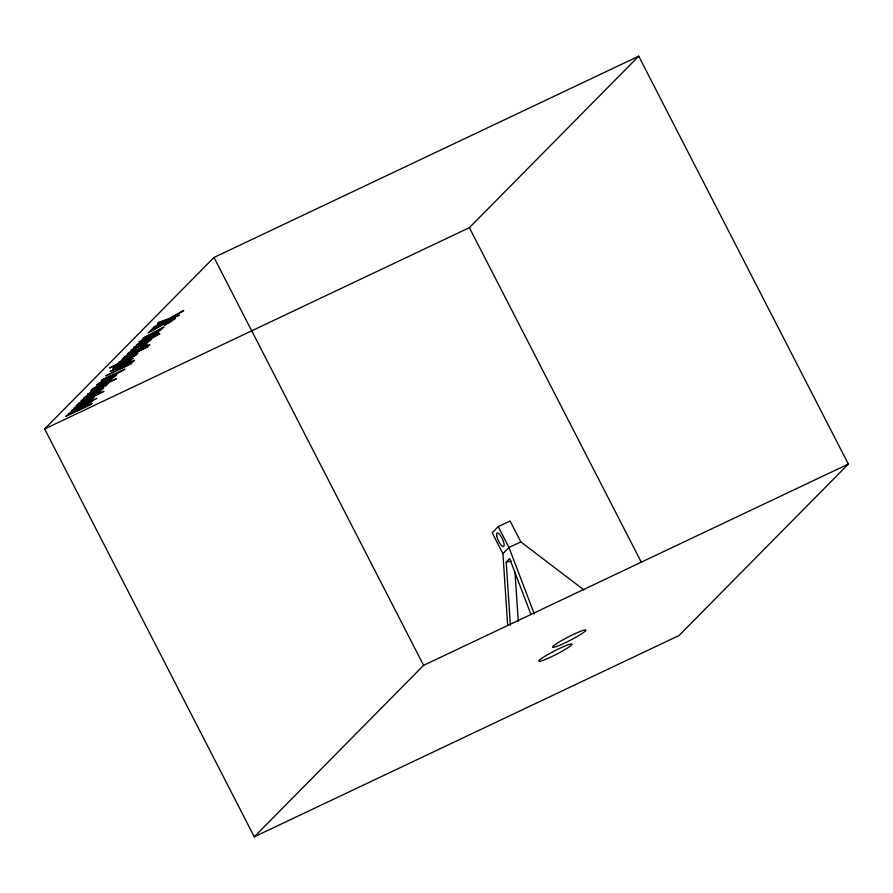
<?xml version="1.0" encoding="UTF-8"?>
<svg xmlns="http://www.w3.org/2000/svg" width="893" height="893" viewBox="0 0 893 893"><rect width="100%" height="100%" fill="white"/><g stroke="black" fill="none" stroke-linecap="round" stroke-linejoin="round"><path stroke-width="1.34" d="M44.65 428.941L213.996 257.452L638.729 56.181L848.35 464.059L679.004 635.548L254.271 836.819L44.65 428.941L469.383 227.67L638.729 56.181M583.91 589.916L520.831 541.906L510.093 521.01L498.261 526.624L492.188 532.764L502.926 553.66L507.637 625.055M502.926 553.66L508.999 547.521L520.831 541.906M510.372 625.223L506.208 562.054L509.657 558.549L530.978 614.607M254.271 836.819L423.617 665.33L848.35 464.059M506.208 562.054L511.589 561.228M469.383 227.67L641.42 562.4M498.261 526.624L508.999 547.521L534.271 613.96M213.996 257.452L423.617 665.33M515.004 571.81L518.264 621.249M175.396 318.343L169.659 322.54L164.145 325.32L172.382 320.007L166.935 322.25L148.193 332.955L152.502 328.602L155.404 327.218L151.977 330.689L166.902 321.826L175.396 318.343M147.032 344.073C146.865 346.216 119.919 359.075 129.217 352.4A7.278 0.748 -27.2 0 1 132.834 350.302L136.216 348.571L129.719 352.858L137.745 349.531L144.13 345.58L141.127 346.663L141.898 345.881L147.032 344.073M76.43 405.411L78.528 404.808L73.583 408.38L80.102 405.723L87.28 400.778L91.421 399.048L85.895 402.899L88.909 401.381L94.189 397.586L76.43 405.411M133.805 347.31L135.903 346.707L130.97 350.279L137.477 347.611L144.655 342.666L148.807 340.947L143.271 344.798L146.296 343.28L151.564 339.474L133.805 347.31M104.403 378.587L124.975 369.088L118.434 372.961L101.222 380.518L104.403 378.587M139.319 343.213L159.903 333.725L153.35 337.599L136.149 345.144L139.319 343.213M76.597 406.538L80.939 404.819L85.382 401.582L76.597 406.538M133.972 348.437L138.315 346.718L142.757 343.481L133.972 348.437M105.318 384.671L87.637 394.271L105.954 385.597L106.702 384.838L103.543 386.334L108.566 383.13L105.318 384.671M160.695 328.579L143.025 338.19L161.343 329.506L162.091 328.747L158.921 330.254L163.944 327.039L160.695 328.579M92.068 389.482L93.62 389.482L90.55 391.324L116.525 378.61L107.406 382.93C122.229 373.676 93.318 387.305 92.068 389.482M135.278 354.577C114.304 366.967 118.233 361.073 135.278 354.577M94.736 388.243L102.315 385.352L108.834 381.389L94.736 388.243M118.523 362.67L119.841 362.781L109.694 368.005L135.993 355.135L133.559 356.285C148.841 346.752 120.008 360.448 118.523 362.67M103.566 388.109C100.25 392.217 68.192 406.438 92.336 392.619C73.382 406.058 100.295 387.138 103.566 388.109M133.012 358.294C129.686 362.413 97.627 376.623 121.772 362.815C102.818 376.254 129.731 357.323 133.012 358.294M113.858 376.355C95.975 387.718 93.24 384.247 113.858 376.355M156.264 333.402C138.393 344.776 135.658 341.305 156.264 333.402M100.786 389.527L93.854 393.701L96.455 391.067L100.786 389.527M130.222 359.723L123.29 363.897L125.891 361.252L130.222 359.723M96.723 384.716C99.916 385.586 107.718 380.172 111.993 378.297A8.763 0.904 -27.2 0 0 115.688 375.931L116.592 374.792L107.048 378.621L96.723 384.716M139.129 341.773C142.333 342.644 150.124 337.23 154.4 335.344A8.763 0.904 -27.2 0 0 158.094 332.989L158.999 331.85L149.455 335.679L139.129 341.773M131.26 361.989L128.86 364.489L120.276 368.563L124.216 365.081L131.26 361.989M134.352 360.392L130.914 363.987L105.787 375.897C116.391 370.93 128.681 362.379 110.073 371.555L129.239 362.033L134.352 360.392M66.584 415.591L65.758 416.439L90.874 404.529L92.124 403.268L72.735 411.461L97.047 398.289L71.92 410.188L71.094 411.026L92.303 400.968L68.415 413.738L87.748 405.578L66.584 415.591M78.885 403.145L78.126 403.915L104.001 391.246L89.412 398.155L100.228 391.391L91.577 396.459L82.011 399.975L81.006 400.99L88.775 398.099L78.885 403.145M122.854 358.606L122.073 359.41L147.981 346.707L122.854 358.606M124.841 356.597L124.038 357.412L143.07 347.957L124.841 356.597M154.132 326.938L153.083 327.999L168.264 319.56L178.354 315.955L179.437 314.849L171.478 317.741L183.757 310.474L169.346 318.466L158.742 322.273L157.659 323.378L166.254 320.241L154.132 326.938M146.474 346.35L145.671 347.165L149.968 344.698L146.474 346.35M496.698 535.856A7.479 2.221 64.6 0 0 503.038 546.527A7.479 2.221 64.6 0 0 501.308 536.793A7.479 2.221 64.6 0 0 496.698 535.856M561.027 644.679A18.753 1.931 -27.2 0 0 585.92 630.145A18.753 1.931 -27.2 0 0 560.715 641.085A18.753 1.931 -27.2 0 0 561.027 644.679M545.377 659.447A18.753 1.931 -27.2 0 0 571.978 644.489A18.753 1.931 -27.2 0 0 548.838 653.977A18.753 1.931 -27.2 0 0 545.377 659.447"/></g></svg>
